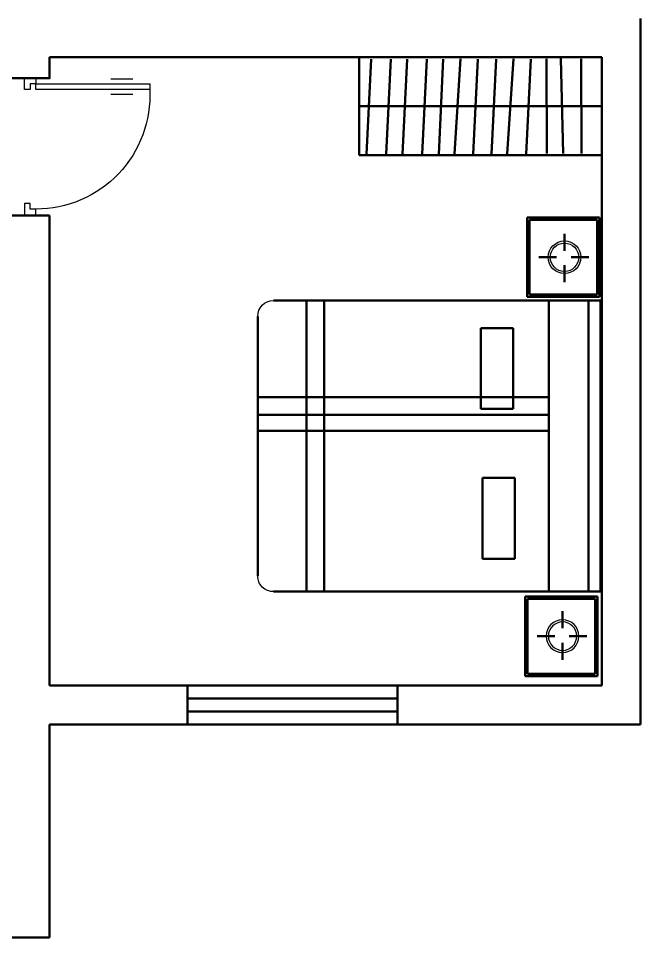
# Model space of a CAD drawing. Header units: millimetres. Extents: x 28348 to 63692, y 9134 to 33912.
# Drawn here: x 33523 to 37369, y 9134 to 14820 of the extents above; entities that cross this region are included whole.
import ezdxf

# ---------------------------------------------------------------- set-up
doc = ezdxf.new("R2010")
doc.units = ezdxf.units.MM
for name, color, linetype in [('door', 40, 'Continuous'), ('wall', 7, 'Continuous'), ('window', 50, 'Continuous'), ('人体', 7, 'Continuous'), ('家具', 6, 'Continuous')]:
    doc.layers.add(name, color=color, linetype=linetype)

# ---------------------------------------------------------------- blocks, each defined once
blk = doc.blocks.new('床头柜1')
at = {"layer": '家具', "lineweight": 50}
for p, q in [((48548.7, 15086.5), (48051, 15086.5)), ((48051, 15086.5), (48051, 14539)), ((48532.7, 15070.5), (48066.9, 15070.5)), ((48066.9, 15070.5), (48066.9, 14554.9)), ((48532.7, 15070.5), (48532.7, 14554.9)), ((48548.7, 15086.5), (48548.7, 14539)), ((48308.6, 14974.2), (48308.6, 14857)), ((48132.9, 14811.9), (48254.5, 14811.9)), ((48353.6, 14811.9), (48475.2, 14811.9)), ((48308.6, 14757.8), (48308.6, 14640.5)), ((48532.7, 14554.9), (48066.9, 14554.9)), ((48548.7, 14539), (48051, 14539))]:
    blk.add_line(p, q, dxfattribs=at)
at = {"layer": '家具', "extrusion": (0, 0, -1)}
for major_axis in [(-79.6, 79.6), (-69.1, 69.1)]:
    blk.add_ellipse((48308.6, 14811.9), major_axis=major_axis, ratio=1, start_param=5.497787, end_param=11.780972, dxfattribs=at)
blk = doc.blocks.new('门1')
at = {"layer": 'door'}
for p, q in [((44350.7, 18055.7), (44309.3, 18055.7)), ((44330, 18014.2), (44330, 18035)), ((44330, 18035), (44350.7, 18035)), ((44350.7, 18035), (44350.7, 18055.7)), ((44765, 18055.7), (44809.3, 18055.7)), ((44765, 18035), (44765, 18055.7)), ((44785.7, 18035), (44765, 18035)), ((44785.7, 18014.2), (44785.7, 18035)), ((44309.3, 18014.2), (44330, 18014.2)), ((44330, 18014.2), (44330, 17600)), ((44350.7, 18014.2), (44330, 18014.2)), ((44350.7, 17600), (44350.7, 18014.2)), ((44809.3, 18014.2), (44785.7, 18014.2)), ((44312.5, 17661.8), (44312.5, 17741.5)), ((44368.2, 17661.8), (44368.2, 17741.5)), ((44330, 17600), (44350.7, 17600))]:
    blk.add_line(p, q, dxfattribs=at)
at = {"layer": 'door', "lineweight": 50}
for p, q in [((44309.3, 18055.7), (44309.3, 18014.2)), ((44809.3, 18055.7), (44809.3, 18014.2))]:
    blk.add_line(p, q, dxfattribs=at)
at = {"layer": 'door', "linetype": 'ByBlock'}
blk.add_arc((44371.4, 18013.7), 414.2, 267.134, 0.0717, dxfattribs=at)
blk = doc.blocks.new('平开窗7')
at = {"layer": 'window', "color": 2, "lineweight": 50}
for p, q in [((35867, 11037), (34567, 11037)), ((34567, 11037), (34567, 10797)), ((35867, 10797), (35867, 11037)), ((35867, 10957), (34567, 10957)), ((34567, 10877), (35867, 10877)), ((34567, 10797), (35867, 10797))]:
    blk.add_line(p, q, dxfattribs=at)

msp = doc.modelspace()

# ---------------------------------------------------------------- linework, layer by layer
at = {"layer": 'door', "color": 7, "lineweight": 50}
for p, q in [((37369, 10453), (37369, 14820)), ((33715.2, 14580), (37129, 14580)), ((37129, 10693), (37129, 14580)), ((33715.2, 13600), (33475.2, 13600)), ((33715.2, 10693), (34567, 10693)), ((35867, 10693), (37129, 10693)), ((33715.2, 10453), (34567, 10453)), ((35867, 10453), (37369, 10453))]:
    msp.add_line(p, q, dxfattribs=at)
msp.add_lwpolyline([(33715.2, 14580), (33715.2, 14450), (33475.2, 14450)], dxfattribs=at)
at = {"layer": 'wall', "color": 7, "lineweight": 50}
for p, q in [((33715.2, 14450), (33715.2, 14580)), ((33715.2, 10693), (33715.2, 13600)), ((34567, 10693), (34567, 10453)), ((35867, 10453), (35867, 10693)), ((33715.2, 9134), (33715.2, 10453)), ((30588, 9134), (33715.2, 9134))]:
    msp.add_line(p, q, dxfattribs=at)
at = {"layer": '人体', "color": 7, "lineweight": 50}
for p, q in [((36382, 12404), (36382, 12904)), ((36382, 12904), (36582, 12904)), ((36582, 12904), (36582, 12404)), ((36582, 12404), (36382, 12404)), ((36391, 11477), (36391, 11977)), ((36391, 11977), (36591, 11977)), ((36591, 11977), (36591, 11477)), ((36591, 11477), (36391, 11477))]:
    msp.add_line(p, q, dxfattribs=at)
at = {"layer": '家具', "lineweight": 50}
for p, q in [((35629, 14580), (37129, 14580)), ((35629, 13974), (35629, 14580)), ((35702.5, 14567), (35674.9, 13979.6)), ((35824.3, 14567), (35796.6, 13979.6)), ((35925.3, 14567.6), (35897.6, 13980.1)), ((36047.1, 14567.6), (36019.4, 13980.1)), ((36148.3, 14567.6), (36120.7, 13980.1)), ((36255.4, 14569), (36217.6, 13983)), ((36362.4, 14567.6), (36334.8, 13980.1)), ((36475.3, 14567.6), (36447.6, 13980.1)), ((36582.3, 14569), (36544.5, 13983)), ((36689.4, 14567.6), (36661.7, 13980.1)), ((36789.7, 13983.4), (36787, 14569.4)), ((36889.5, 13983.4), (36875.2, 14570.9)), ((37003.8, 13983.4), (37001.1, 14569.4)), ((37129, 14270.3), (37129, 14580)), ((37129, 14277), (35629, 14277)), ((37129, 13974), (35629, 13974)), ((35099.1, 13074), (37120.7, 13074)), ((35302.9, 13074), (35302.9, 11274)), ((35412.8, 13074), (35412.8, 11274)), ((36801.8, 13074), (36801.8, 11274)), ((37046, 13074), (37046, 11274)), ((37120.7, 13074), (37120.7, 11274)), ((35002, 11371.1), (35002, 12976.9)), ((36801.8, 12477.8), (35002, 12477.8)), ((36801.8, 12368), (35002, 12368)), ((36801.8, 12268.1), (35002, 12268.1)), ((37120.7, 11274), (35099.1, 11274))]:
    msp.add_line(p, q, dxfattribs=at)
at = {"layer": '家具', "extrusion": (0, 0, -1)}
for centre, major_axis, start_param, end_param in [((35099.1, 12976.9), (-68.7, 68.7), 5.497787, 7.068583), ((35099.1, 11371.1), (68.7, 68.7), 2.356194, 3.926991)]:
    msp.add_ellipse(centre, major_axis=major_axis, ratio=1, start_param=start_param, end_param=end_param, dxfattribs=at)

# ---------------------------------------------------------------- block references
at = {"layer": 'door', "lineweight": 50, "xscale": -1.7, "yscale": 1.7, "zscale": 1.7, "rotation": 90.00000000000007}
msp.add_blockref('门1', (64254.6, 89775.8), dxfattribs=at)
at = {"layer": 'wall', "color": 7, "lineweight": 50}
msp.add_blockref('平开窗7', (0, -344), dxfattribs=at)
at = {"layer": '家具', "lineweight": 50, "xscale": 0.8985600000000001, "yscale": 0.8985600000000001, "zscale": 0.8985600000000001}
msp.add_blockref('床头柜1', (-6509.5, 33), dxfattribs=at)
at = {"layer": '家具', "lineweight": 50, "xscale": -0.8985600000000001, "yscale": 0.8985600000000001, "zscale": 0.8985600000000001, "rotation": 180}
msp.add_blockref('床头柜1', (-6521.6, 24308.2), dxfattribs=at)

doc.saveas('drawing.dxf')
